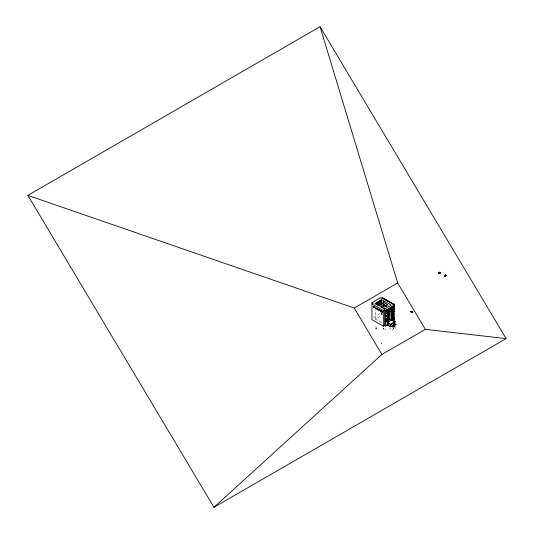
<?xml version="1.0" encoding="UTF-8"?>
<svg xmlns="http://www.w3.org/2000/svg" width="534" height="534" viewBox="0 0 534 534"><rect width="100%" height="100%" fill="white"/><g stroke="black" fill="none" stroke-linecap="round" stroke-linejoin="round"><path stroke-width="0.4" stroke-dasharray="2.67 2" d="M379.894 321.815L379.914 321.708M373.967 307.077L374.16 307.457L374.067 307.13M376.757 308.652L376.944 309.066M379.427 310.227L379.454 310.514M382.017 311.556L374.901 307.537L374.474 307.784L374.474 306.022M373.146 306.916L373.146 306.603M373.006 306.449L373.239 306.93M378.486 310L378.486 309.687M378.679 310.1L378.88 309.099L378.853 310.314L378.306 309.967L378.346 308.872M381.229 311.235L381.349 311.302M382.257 312.003L382.284 311.128M373.967 307.39L374.261 307.551L373.927 306.983M375.843 308.472L376.136 308.632L376.103 307.764M376.757 308.999L377.051 309.159L376.75 308.098M381.95 310.975L382.457 311.075L382.451 312.223L382.017 311.829M382.157 311.949L382.09 311.596M373.713 303.652L374.467 303.219M373.526 307.217L372.966 306.89L373.506 307.23L373.5 306.042M373.94 307.444L373.867 306.249M374.334 307.731L373.88 307.417M383.786 302.411L383.779 301.75M375.749 307.337L375.816 308.525L375.756 307.377M377.178 308.198L377.231 309.36L377.211 308.178L376.67 307.824L377.244 308.171M377.231 309.36L376.65 309.026L376.644 307.851M383.479 305.281L383.559 304.64M383.926 305.541L384.006 304.901L383.966 305.561M378.379 309.046L378.679 309.219M378.286 309.987L378.659 310.06M378.813 310.261L378.753 309.173M379.52 309.74C379.12 310.728 379.801 311.315 379.721 309.627M379.687 310.768L379.627 309.68M386.229 306.89L386.216 306.242L384.974 305.488M381.002 310.421L381.036 311.536M381.897 310.715L381.91 311.936L382.471 312.21M373.326 317.53L380.288 313.511L381.122 313.992L382.197 313.371L382.197 311.082M375.369 307.811L375.369 319.065L381.77 315.367L381.77 311.349M381.122 311.709L382.551 312.397M381.122 313.852L382.551 314.546M383.686 302.024L383.345 301.844L383.792 302.124M384.24 302.357L384.58 302.538L384.12 302.311M385.475 303.105L385.955 303.372M386.836 303.886L387.223 304.1M384.674 302.985L383.299 302.137L383.332 301.483L383.292 302.197M388.158 304.954L386.81 304.173L386.81 303.506M382.197 302.057L388.452 305.668M382.464 303.078L387.324 305.889M382.464 303.239L387.324 306.049M382.197 303.232L387.063 306.035M382.197 303.392L387.063 306.196M384.453 305.161L383.065 304.287L383.072 305.094M383.132 304.453L383.519 305.308M383.579 304.714L383.913 304.894M384.026 304.967L384.413 305.822L383.125 305.054L383.112 304.387M383.105 304.747L384.387 305.475M384.961 305.842L386.242 306.569M383.078 305.034L384.453 305.889L384.467 305.088M384.934 306.129L386.309 306.983L386.322 306.176L384.927 305.381L384.934 306.189M382.197 304.874L385.675 306.883M382.464 305.822L384.547 307.023M382.464 305.989L384.547 307.19M382.197 305.975L384.286 307.177M375.756 308.498L376.323 308.832L376.296 307.651M380.976 311.509L381.536 311.843L381.51 310.661M382.357 312.337L373.867 307.43L373.927 306.316M375.369 319.065L382.197 323.01M387.731 304.04L387.731 304.72L387.631 304.347M385.815 305.969L385.855 306.676M385.768 305.982L385.748 306.603M385.368 305.715L385.414 306.416L385.321 305.728M383.779 301.743L383.772 302.424M382.417 311.048L382.357 312.196M381.122 310.127L381.122 313.992M380.962 310.347L380.976 311.569M380.288 309.373L380.288 313.511M379.22 309.373L379.22 310.494L379.167 309.306M378.292 308.806L378.312 310.027M374.421 306.569L374.421 307.738M373.306 306.156L373.313 307.01M381.176 343.696L381.797 343.742L381.176 343.696M385.588 303.472L385.528 302.771L385.575 303.479M386.483 304.006L385.094 303.192L386.469 304.046"/><path stroke-width="0.8" d="M376.096 328.136L376.116 327.756M383.365 328.664L383.359 328.937M385.214 329.224L385.228 329.438M392.21 329.505L392.21 329.758M392.383 327.175L392.383 326.995M393.485 328.096L393.471 328.697L393.478 327.863M394.459 319.312L394.472 319.205M376.096 328.323L376.103 327.976L376.096 328.37M393.471 328.517L393.491 328.15L393.478 328.677M445.723 275.477L444.875 276.185L446.044 275.25M394.266 318.458L394.266 318.03L394.259 318.544M394.399 327.175L394.399 326.741M390.114 328.944L390.12 328.523M394.272 318.237L394.259 317.977M395.741 327.749L395.734 328.07M396.735 324.552L396.729 324.785M412.502 312.076C411.581 311.215 412.916 312.49 411.754 312.096M439.135 273.028C438.875 272.487 438.794 273.989 440.383 272.674C437.927 271.125 442.406 272.947 439.382 273.308M439.055 273.094L439.749 272.487L440.523 272.654M439.168 273.161L440.009 272.494M444.695 275.864L444.348 275.878L445.349 275.424M383.352 328.904L383.372 328.584M411.988 312.37L412.462 311.949M411.053 311.876C411.18 310.901 410.573 311.509 411.113 311.629M445.496 275.838L445.53 275.164L445.496 275.711M394.993 321.401L395.006 320.954L395.013 321.455M446.157 275.297C443.614 275.644 445.93 274.703 445.843 275.637M439.375 272.774L439.595 272.32L440.183 272.574M445.029 275.244L445.009 275.597M438.714 273.054L439.295 273.341M439.836 273.041L439.696 272.34L438.981 272.841M439.582 273.048L440.437 272.654L440.163 272.854M445.603 275.204L444.702 275.577M444.809 275.778L445.416 275.23L446.15 275.477M445.857 275.143C444.855 276.111 444.448 275.985 444.635 275.691M439.262 273.214L438.774 272.894M444.895 276.045L444.415 275.678L445.162 276.078M439.829 272.494L440.089 272.4M446.017 275.617L445.716 275.23M410.699 311.676L411.861 312.31L410.96 311.636M410.886 311.676L411.133 311.309L412.442 311.916M411.133 311.422L411.928 312.363M412.442 312.07L411.327 311.409L410.88 311.749M411.914 312.083L411.173 311.569M439.435 272.5L439.175 272.881M445.276 275.978L445.556 275.277M411.42 311.816L411.507 311.402L412.155 311.702M387.277 310.468L387.27 310.828M387.243 311.082L387.19 310.461M387.377 311.002L387.597 310.868M387.397 312.577L387.277 313.238M387.484 312.584L387.25 313.304M387.691 312.644L387.397 313.224L387.664 312.417M387.924 312.317L387.831 312.957L387.804 312.57M389.079 309.833L389.052 309.446M388.512 312.23L388.465 311.609M387.497 315.4L387.263 315.954L387.183 315.407M388.759 311.629L388.759 311.916M387.644 315.541L387.644 315.073M389.019 311.469L389.046 311.863M387.644 315.721L387.851 314.96M389.399 311.128L389.419 311.709L389.48 311.209M387.844 315.494L387.844 315.147M388.665 313.331L388.659 313.979L388.632 313.591M388.719 313.411L388.712 313.598M388.946 313.164L389.026 313.712M389.666 311.395L389.727 311.002M387.15 318.197L387.263 318.491M389.246 313.405L389.219 313.011L388.999 313.491M389.406 312.904L389.453 313.411M388.485 315.968L388.492 315.314M388.739 315.294L388.645 315.641M388.999 315.133L389.026 315.594M391.782 308.312L391.976 307.731L392.103 308.118M391.782 308.492L392.103 307.651M391.969 308.378L392.19 307.844M387.257 320.887L387.497 320.507M389.366 315.4L389.399 314.973L389.48 315.334M388.719 318.171L388.725 317.63L388.665 318.13M389.727 315.2L389.7 314.626L389.7 315.16M387.811 320.267L387.404 321.148L387.804 320.627M388.906 317.93L389.019 317.51L389.012 318.044M391.682 310.715L391.916 310.161M389.213 317.456L388.932 318.151L388.906 317.757M389.386 317.423L389.446 317.857L389.359 317.496M389.606 317.176L389.633 317.757L389.633 317.289M391.929 312.837L391.929 312.664M391.929 315.701L391.849 315.447M392.069 315.387L392.063 315.741M391.776 318.831L391.869 318.304M392.029 318.571L392.11 318.291M411.841 311.796L411.173 311.215M439.061 272.68L439.469 272.373M439.789 272.447L439.856 272.841M439.896 272.46L439.502 272.887M411.507 311.375L411.033 311.596M213.954 507.3L381.903 354.436L425.351 329.351L506.125 338.616L320.046 26.7L27.875 195.384L213.954 507.3L506.125 338.616M411.013 311.662L411.587 311.956M27.875 195.384L354.242 308.051L397.683 282.973L320.046 26.7M393.331 322.923L395.38 324.258L390.734 326.935L387.324 324.966L385.428 326.06L384.473 325.513L383.319 326.181L371.924 319.606L371.938 302.611L380.288 297.792L381.122 298.272L382.197 297.652L394.272 304.527L394.272 306.95L392.764 307.591M382.197 297.652L394.272 304.527M382.197 298.052L394.272 304.72M381.77 299.647L375.369 303.345L384.934 308.866L391.335 305.168L381.77 299.647L375.369 303.739L378.786 305.708M375.889 304.24L380.869 301.37L381.77 301.643L381.77 302.351L377.505 304.814M376.543 304.38L381.523 301.503M376.543 304.62L381.523 301.743M376.79 304.52L381.77 301.643M378.459 305.488L381.303 303.839L381.77 304.113L381.77 307.33M378.926 305.755L381.77 304.113M371.938 302.611L373.032 303.245L371.924 303.886L383.319 310.461L384.473 309.793L385.428 310.341L393.858 305.475L393.858 321.194M394.012 304.467L393.064 305.014L393.858 305.475M392.356 320.4L392.356 306.342L393.091 306.763L392.27 306.389L392.27 320.694M385.655 311.362L386.796 310.708L387.27 311.008L386.022 311.756L385.655 311.362L387.243 310.901M387.437 310.314L387.163 310.921M392.537 307.457C393.037 306.509 394.346 307.304 393.678 306.803M385.655 311.542L387.163 311.102M392.537 307.637L393.905 306.937M387.097 311.222L393.024 307.838L392.356 307.451M388.705 311.476L388.785 312.023M389.186 311.195L388.966 311.969L389.186 311.309M392.537 309.526L393.932 309.012L392.79 309.853L392.537 309.526L393.932 309.012M385.648 313.545L387.023 313.024L385.648 313.725M387.097 312.684L388.058 312.13M392.537 309.707L393.932 309.193M392.063 310.367L392.123 309.8L392.143 310.201M387.097 313.451L388.058 312.897M392.517 311.989L393.925 311.489L392.784 312.33L392.517 311.989L393.925 311.489M385.628 316.208L387.016 315.694L385.628 316.388M387.097 315.354L388.058 314.8M392.517 312.17L393.925 311.669M387.21 315.334L387.29 315.881M387.097 316.095L388.058 315.541M388.679 315.214L388.759 315.581M389.166 314.926L388.939 315.701L389.132 315M389.159 315.581L389.132 315.187M392.51 314.8L393.878 314.272L392.51 314.98M387.097 318.07L388.058 317.516M385.588 318.958C389.266 317.316 383.205 320.427 386.943 318.424M387.817 317.75L387.817 318.284M385.588 319.138L386.943 318.604M391.903 315.601L391.843 315.988L391.822 315.407M392.737 315.113L393.878 314.453L393.651 314.139M389.152 317.376L389.119 317.984M392.123 315.821L392.036 315.461M387.097 318.898L388.058 318.344M387.097 320.58L388.058 320.026M385.648 321.481C388.719 320.18 385.174 321.688 385.848 321.775M385.648 321.662L386.983 320.934M392.51 317.75L393.865 317.216L392.51 317.924M387.664 320.647L387.257 321.241M387.804 320.74L387.584 320.453M388.685 320.28L389.9 319.586L391.816 320.56L391.816 308.358M392.73 318.05L393.865 317.39L393.651 317.089M391.809 319.966L394.973 321.788L394.973 322.322L390.775 324.745L387.611 322.923L387.611 322.389L391.295 320.267L391.816 320.56M388.619 322.463L388.619 310.254L388.058 309.934L388.058 322.135L388.619 322.463L388.512 310.441M387.324 324.966L388.205 324.312L388.205 322.576M411.707 311.369L411.414 311.496M387.611 322.389L390.775 324.211L394.973 321.788M411.854 312.023L412.281 311.776M412.482 311.963L411.721 312.23M393.051 325.42L393.752 324.946L395.06 326.04L394.366 326.441L393.051 325.42L394.092 326.287L394.793 325.88L393.752 325.019M387.324 324.819L390.734 326.788L395.38 324.105M393.318 325.566L394.012 325.166M393.445 325.68L394.145 325.273M394.279 325.353L393.578 325.787L394.279 325.386M394.406 325.493L393.712 325.867M393.972 326.114L394.666 325.713M394.8 325.82L394.099 326.194M394.232 326.334L394.933 325.934M439.135 272.861L439.716 272.6M445.142 275.764L445.803 275.437L445.369 275.143M412.121 311.709L411.807 311.516M444.568 275.584L444.996 275.824M438.935 272.754L439.362 273.001M382.197 297.859L394.012 304.68M381.77 302.351L381.303 302.077L381.303 303.839M389.9 310.995L391.702 312.036M387.01 309.426L387.677 309.813M380.148 306.496L381.516 307.29M382.885 308.078L384.246 308.866M387.097 310.488L387.764 310.868M392.65 322.676L395.38 324.258M388.165 322.075L388.725 322.402M391.916 308.231L391.789 307.844L391.702 320.627M387.817 315.22L387.844 315.607M387.39 315.467L387.417 315.861M387.464 318.017L387.344 318.624M387.564 318.137L387.564 318.311M387.29 320.634L387.284 320.987M397.683 282.973L425.351 329.351M354.242 308.051L381.903 354.436M394.012 307.103L394.012 320.186M393.091 306.763L393.004 320.881M391.295 308.058L391.295 320.267M390.775 324.211L390.775 324.745M389.9 309.74L389.9 319.586M385.428 310.341L385.428 326.06M384.473 309.793L384.473 325.513M383.319 310.461L383.319 326.181M380.869 300.135L380.869 301.37M393.745 323.891L394.212 323.911L393.745 323.891M390.387 325.787L390.961 325.827L390.387 325.787M389.733 312.777L389.64 313.425L389.733 312.777M392.356 307.083L387.097 310.114L387.764 310.501L393.024 307.464L392.356 307.083M387.764 325.486L387.764 309.767L387.097 309.38L387.01 325.146L387.764 325.486M394.539 325.566L393.838 326.007L394.539 325.606"/></g></svg>
